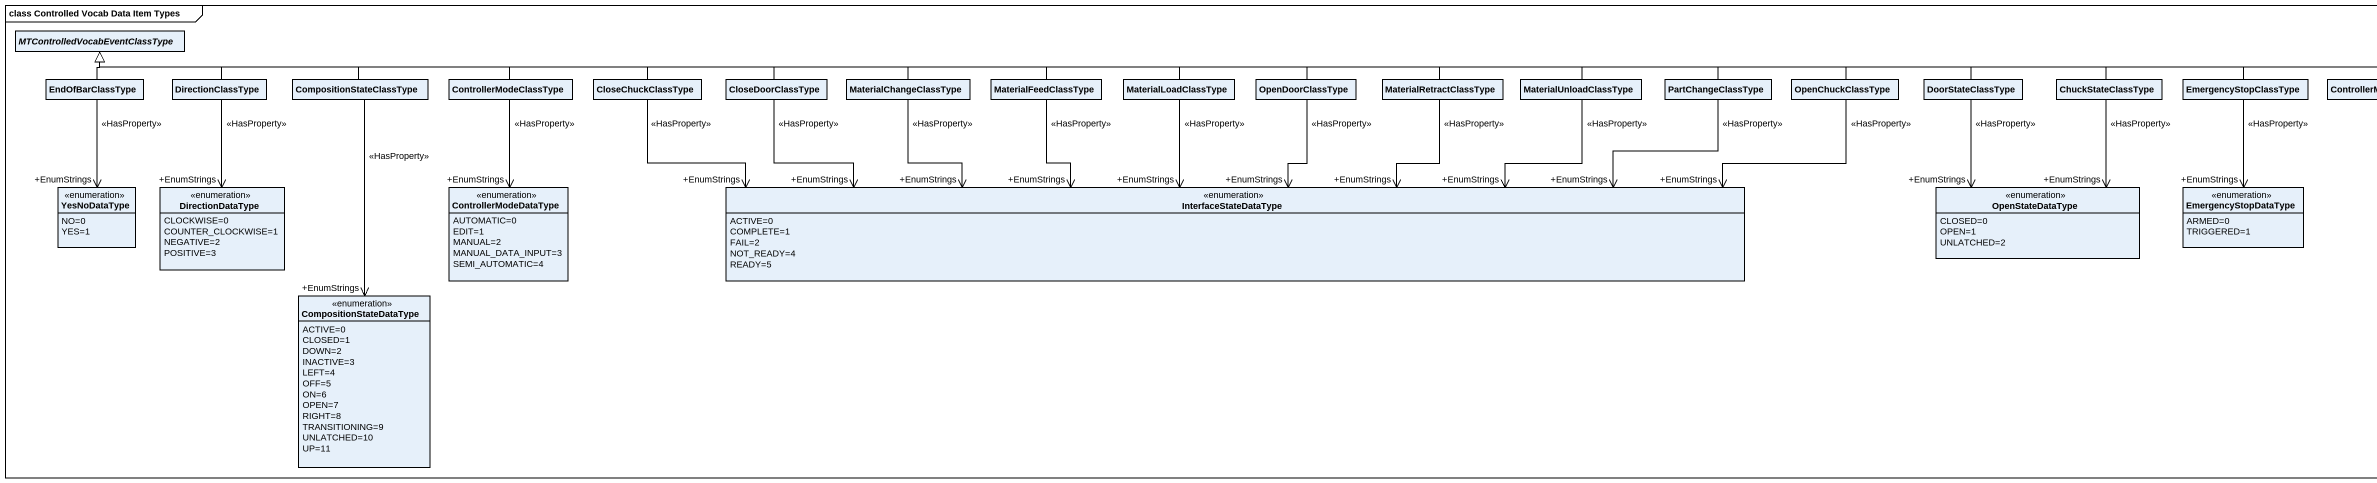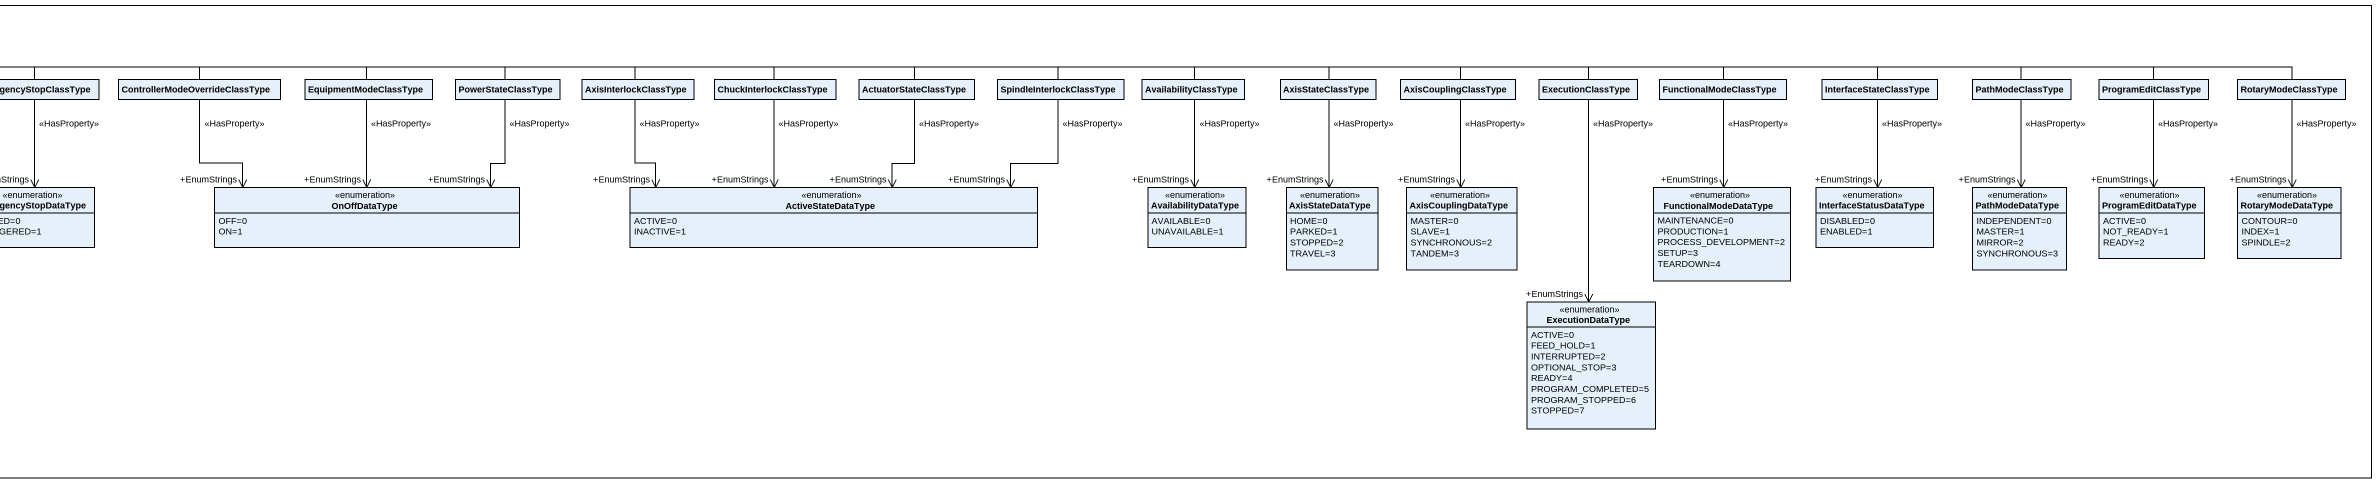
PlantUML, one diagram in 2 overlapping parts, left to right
@startuml
mainframe class Controlled Vocab Data Item Types
hide circle
hide empty members
abstract class "MTControlledVocabEventClassType" as MTControlledVocabEventClassT
class EndOfBarClassType
class DirectionClassType
class CompositionStateClassType
class ControllerModeClassType
class CloseChuckClassType
class CloseDoorClassType
class MaterialChangeClassType
class MaterialFeedClassType
class MaterialLoadClassType
class OpenDoorClassType
class MaterialRetractClassType
class MaterialUnloadClassType
class PartChangeClassType
class OpenChuckClassType
class DoorStateClassType
class ChuckStateClassType
class EmergencyStopClassType
class "ControllerModeOverrideClassType" as ControllerModeOverrideClassT
class EquipmentModeClassType
class PowerStateClassType
class AxisInterlockClassType
class ChuckInterlockClassType
class ActuatorStateClassType
class SpindleInterlockClassType
class AvailabilityClassType
class AxisStateClassType
class AxisCouplingClassType
class ExecutionClassType
class FunctionalModeClassType
class InterfaceStateClassType
class PathModeClassType
class ProgramEditClassType
class RotaryModeClassType
enum YesNoDataType {
  NO=0
  YES=1
}
enum DirectionDataType {
  CLOCKWISE=0
  COUNTER_CLOCKWISE=1
  NEGATIVE=2
  POSITIVE=3
}
enum ControllerModeDataType {
  AUTOMATIC=0
  EDIT=1
  MANUAL=2
  MANUAL_DATA_INPUT=3
  SEMI_AUTOMATIC=4
}
enum InterfaceStateDataType {
  ACTIVE=0
  COMPLETE=1
  FAIL=2
  NOT_READY=4
  READY=5
}
enum OpenStateDataType {
  CLOSED=0
  OPEN=1
  UNLATCHED=2
}
enum EmergencyStopDataType {
  ARMED=0
  TRIGGERED=1
}
enum OnOffDataType {
  OFF=0
  ON=1
}
enum ActiveStateDataType {
  ACTIVE=0
  INACTIVE=1
}
enum AvailabilityDataType {
  AVAILABLE=0
  UNAVAILABLE=1
}
enum AxisStateDataType {
  HOME=0
  PARKED=1
  STOPPED=2
  TRAVEL=3
}
enum AxisCouplingDataType {
  MASTER=0
  SLAVE=1
  SYNCHRONOUS=2
  TANDEM=3
}
enum FunctionalModeDataType {
  MAINTENANCE=0
  PRODUCTION=1
  PROCESS_DEVELOPMENT=2
  SETUP=3
  TEARDOWN=4
}
enum InterfaceStatusDataType {
  DISABLED=0
  ENABLED=1
}
enum PathModeDataType {
  INDEPENDENT=0
  MASTER=1
  MIRROR=2
  SYNCHRONOUS=3
}
enum ProgramEditDataType {
  ACTIVE=0
  NOT_READY=1
  READY=2
}
enum RotaryModeDataType {
  CONTOUR=0
  INDEX=1
  SPINDLE=2
}
enum CompositionStateDataType {
  ACTIVE=0
  CLOSED=1
  DOWN=2
  INACTIVE=3
  LEFT=4
  OFF=5
  ON=6
  OPEN=7
  RIGHT=8
  TRANSITIONING=9
  UNLATCHED=10
  UP=11
}
enum ExecutionDataType {
  ACTIVE=0
  FEED_HOLD=1
  INTERRUPTED=2
  OPTIONAL_STOP=3
  READY=4
  PROGRAM_COMPLETED=5
  PROGRAM_STOPPED=6
  STOPPED=7
}
EndOfBarClassType -up-|> MTControlledVocabEventClassT
DirectionClassType -left-|> MTControlledVocabEventClassT
CompositionStateClassType -left-|> MTControlledVocabEventClassT
ControllerModeClassType -left-|> MTControlledVocabEventClassT
CloseChuckClassType -left-|> MTControlledVocabEventClassT
CloseDoorClassType -left-|> MTControlledVocabEventClassT
MaterialChangeClassType -left-|> MTControlledVocabEventClassT
MaterialFeedClassType -left-|> MTControlledVocabEventClassT
MaterialLoadClassType -left-|> MTControlledVocabEventClassT
OpenDoorClassType -left-|> MTControlledVocabEventClassT
MaterialRetractClassType -left-|> MTControlledVocabEventClassT
MaterialUnloadClassType -left-|> MTControlledVocabEventClassT
PartChangeClassType -left-|> MTControlledVocabEventClassT
OpenChuckClassType -left-|> MTControlledVocabEventClassT
DoorStateClassType -left-|> MTControlledVocabEventClassT
ChuckStateClassType -left-|> MTControlledVocabEventClassT
EmergencyStopClassType -left-|> MTControlledVocabEventClassT
ControllerModeOverrideClassT -left-|> MTControlledVocabEventClassT
EquipmentModeClassType -left-|> MTControlledVocabEventClassT
PowerStateClassType -left-|> MTControlledVocabEventClassT
AxisInterlockClassType -left-|> MTControlledVocabEventClassT
ChuckInterlockClassType -left-|> MTControlledVocabEventClassT
ActuatorStateClassType -left-|> MTControlledVocabEventClassT
SpindleInterlockClassType -left-|> MTControlledVocabEventClassT
AvailabilityClassType -left-|> MTControlledVocabEventClassT
AxisStateClassType -left-|> MTControlledVocabEventClassT
AxisCouplingClassType -left-|> MTControlledVocabEventClassT
ExecutionClassType -left-|> MTControlledVocabEventClassT
FunctionalModeClassType -left-|> MTControlledVocabEventClassT
InterfaceStateClassType -left-|> MTControlledVocabEventClassT
PathModeClassType -left-|> MTControlledVocabEventClassT
ProgramEditClassType -left-|> MTControlledVocabEventClassT
RotaryModeClassType -left-|> MTControlledVocabEventClassT
YesNoDataType "+EnumStrings" <-up- EndOfBarClassType : <<HasProperty>>
DirectionDataType "+EnumStrings" <-up- DirectionClassType : <<HasProperty>>
ControllerModeDataType "+EnumStrings" <-up- ControllerModeClassType : <<HasProperty>>
InterfaceStateDataType "+EnumStrings" <-left- CloseChuckClassType : <<HasProperty>>
InterfaceStateDataType "+EnumStrings" <-left- CloseDoorClassType : <<HasProperty>>
InterfaceStateDataType "+EnumStrings" <-left- MaterialChangeClassType : <<HasProperty>>
InterfaceStateDataType "+EnumStrings" <-up- MaterialFeedClassType : <<HasProperty>>
InterfaceStateDataType "+EnumStrings" <-up- MaterialLoadClassType : <<HasProperty>>
InterfaceStateDataType "+EnumStrings" <-up- OpenDoorClassType : <<HasProperty>>
InterfaceStateDataType "+EnumStrings" <-up- MaterialRetractClassType : <<HasProperty>>
InterfaceStateDataType "+EnumStrings" <-right- MaterialUnloadClassType : <<HasProperty>>
InterfaceStateDataType "+EnumStrings" <-right- PartChangeClassType : <<HasProperty>>
InterfaceStateDataType "+EnumStrings" <-right- OpenChuckClassType : <<HasProperty>>
OpenStateDataType "+EnumStrings" <-up- DoorStateClassType : <<HasProperty>>
OpenStateDataType "+EnumStrings" <-up- ChuckStateClassType : <<HasProperty>>
EmergencyStopDataType "+EnumStrings" <-up- EmergencyStopClassType : <<HasProperty>>
OnOffDataType "+EnumStrings" <-up- ControllerModeOverrideClassT : <<HasProperty>>
OnOffDataType "+EnumStrings" <-up- EquipmentModeClassType : <<HasProperty>>
OnOffDataType "+EnumStrings" <-up- PowerStateClassType : <<HasProperty>>
ActiveStateDataType "+EnumStrings" <-up- AxisInterlockClassType : <<HasProperty>>
ActiveStateDataType "+EnumStrings" <-up- ChuckInterlockClassType : <<HasProperty>>
ActiveStateDataType "+EnumStrings" <-up- ActuatorStateClassType : <<HasProperty>>
ActiveStateDataType "+EnumStrings" <-right- SpindleInterlockClassType : <<HasProperty>>
AvailabilityDataType "+EnumStrings" <-up- AvailabilityClassType : <<HasProperty>>
AxisStateDataType "+EnumStrings" <-up- AxisStateClassType : <<HasProperty>>
AxisCouplingDataType "+EnumStrings" <-up- AxisCouplingClassType : <<HasProperty>>
FunctionalModeDataType "+EnumStrings" <-up- FunctionalModeClassType : <<HasProperty>>
InterfaceStatusDataType "+EnumStrings" <-up- InterfaceStateClassType : <<HasProperty>>
PathModeDataType "+EnumStrings" <-up- PathModeClassType : <<HasProperty>>
ProgramEditDataType "+EnumStrings" <-up- ProgramEditClassType : <<HasProperty>>
RotaryModeDataType "+EnumStrings" <-up- RotaryModeClassType : <<HasProperty>>
CompositionStateDataType "+EnumStrings" <-up- CompositionStateClassType : <<HasProperty>>
ExecutionDataType "+EnumStrings" <-up- ExecutionClassType : <<HasProperty>>
@enduml
